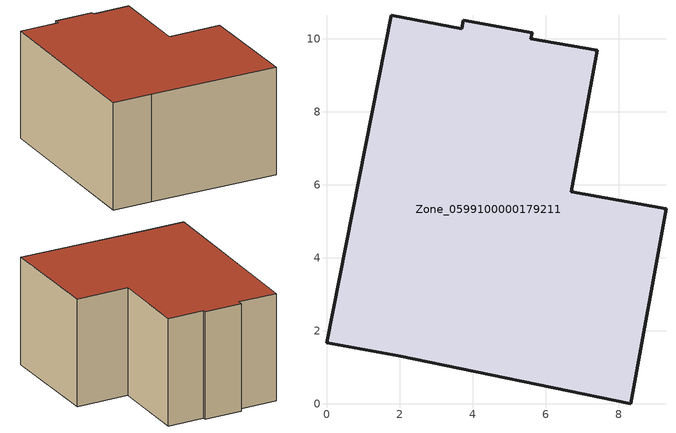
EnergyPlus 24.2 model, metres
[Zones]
Zone_0599100000179211
 floor ground (C_G): 1.77,10.64 3.71,10.27 3.74,10.5 5.63,10.16 5.6,10 7.42,9.68 6.7,5.81 9.3,5.34 8.34,0 1.96,1.31 0,1.68 z0.28
 wall outside (C_F): 8.34,0 9.3,5.34 6.7,5.81 7.42,9.68 5.6,10 5.63,10.16 3.74,10.5 3.71,10.27 1.77,10.64 0,1.68 1.96,1.31 8.34,0 z0.28:5.71
 roof outside (C_R): 5.6,10 5.63,10.16 3.74,10.5 3.71,10.27 1.77,10.64 0,1.68 1.96,1.31 8.34,0 9.3,5.34 6.7,5.81 7.42,9.68 z5.71
[BUILDING]
Pand.0599100000179211: North Axis=0; Terrain=City; Loads Convergence Tolerance Value=0.04; Temperature Convergence Tolerance Value=0.4; Solar Distribution=FullExterior; Maximum Number of Warmup Days=25; Minimum Number of Warmup Days=1
[Site:Location]
Rotterdam.The.Hague.AP_ZH_NLD Design_Conditions: Latitude=51.96; Longitude=4.45; Time Zone=1; Elevation=-4.5
[SITE:GROUNDTEMPERATURE:BUILDINGSURFACE]
18, 18, 18, 18, 18, 18, 18, 18, 18, 18, 18, 18
[MATERIAL] Thermal Absorptance=0.9; Solar Absorptance=0.7; Visible Absorptance=0.7
Name | Roughness | Thickness | Conductivity | Density | Specific Heat
G.TC.1946 | MediumSmooth | 0.15 | 1 | 540 | 1210
F.TC.1946 | Rough | 0.3 | 0.857143 | 1920 | 840
R.TC.1946 | MediumRough | 0.2 | 0.909091 | 1500 | 1000
[CONSTRUCTION]
C_G: G.TC.1946
C_F: F.TC.1946
C_R: R.TC.1946
[ZONE]
Zone_0599100000179211: Type=1; Multiplier=1; Ceiling Height=Autocalculate; Volume=Autocalculate; Floor Area=autocalculate; Part of Total Floor Area=Yes
[ZONEINFILTRATION:DESIGNFLOWRATE]
Infil_Zone_0599100000179211: Zone or ZoneList or Space or SpaceList=Zone_0599100000179211; Schedule=AlwaysOn; Design Flow Rate Calculation Method=Flow/Area; Flow Rate per Floor Area=0.003; Constant Term Coefficient=1; Temperature Term Coefficient=0; Velocity Term Coefficient=0; Velocity Squared Term Coefficient=0
[HVACTEMPLATE:ZONE:IDEALLOADSAIRSYSTEM]
Zone_0599100000179211: Maximum Heating Supply Air Temperature=50; Minimum Cooling Supply Air Temperature=13; Maximum Heating Supply Air Humidity Ratio=0.0156; Minimum Cooling Supply Air Humidity Ratio=0.0077; Heating Limit=NoLimit; Cooling Limit=NoLimit; Dehumidification Control Type=ConstantSensibleHeatRatio; Cooling Sensible Heat Ratio=0.7; Dehumidification Setpoint=60; Humidification Control Type=None; Humidification Setpoint=30; Outdoor Air Method=None; Outdoor Air Flow Rate per Person=0.00944; Outdoor Air Flow Rate per Zone Floor Area=0; Outdoor Air Flow Rate per Zone=0; Demand Controlled Ventilation Type=None; Outdoor Air Economizer Type=NoEconomizer; Heat Recovery Type=None; Sensible Heat Recovery Effectiveness=0.7; Latent Heat Recovery Effectiveness=0.65
[ZONECONTROL:THERMOSTAT]
ThermostatControl_Zone_0599100000179211: Zone or ZoneList=Zone_0599100000179211; Control Type Schedule=DualSetpointControlType; Control 1=Thermostat_Zone_0599100000179211; Temperature Difference Between Cutout And Setpoint=0
[THERMOSTATSETPOINT:DUALSETPOINT]
Thermostat_Zone_0599100000179211: Heating Setpoint Temperature Schedule=HeatingSetpoint_Zone_0599100000179211; Cooling Setpoint Temperature Schedule=CoolingSetpoint_Zone_0599100000179211
[SCHEDULE:COMPACT]
HeatingSetpoint_Zone_0599100000179211: Through: 12/31, For: AllDays, Until: 24:00, 21
CoolingSetpoint_Zone_0599100000179211: Through: 12/31, For: AllDays, Until: 24:00, 24
DualSetpointControlType: Through: 12/31, For: AllDays, Until: 24:00, 4
AlwaysOn: Through: 12/31, For: AllDays, Until: 24:00, 1
